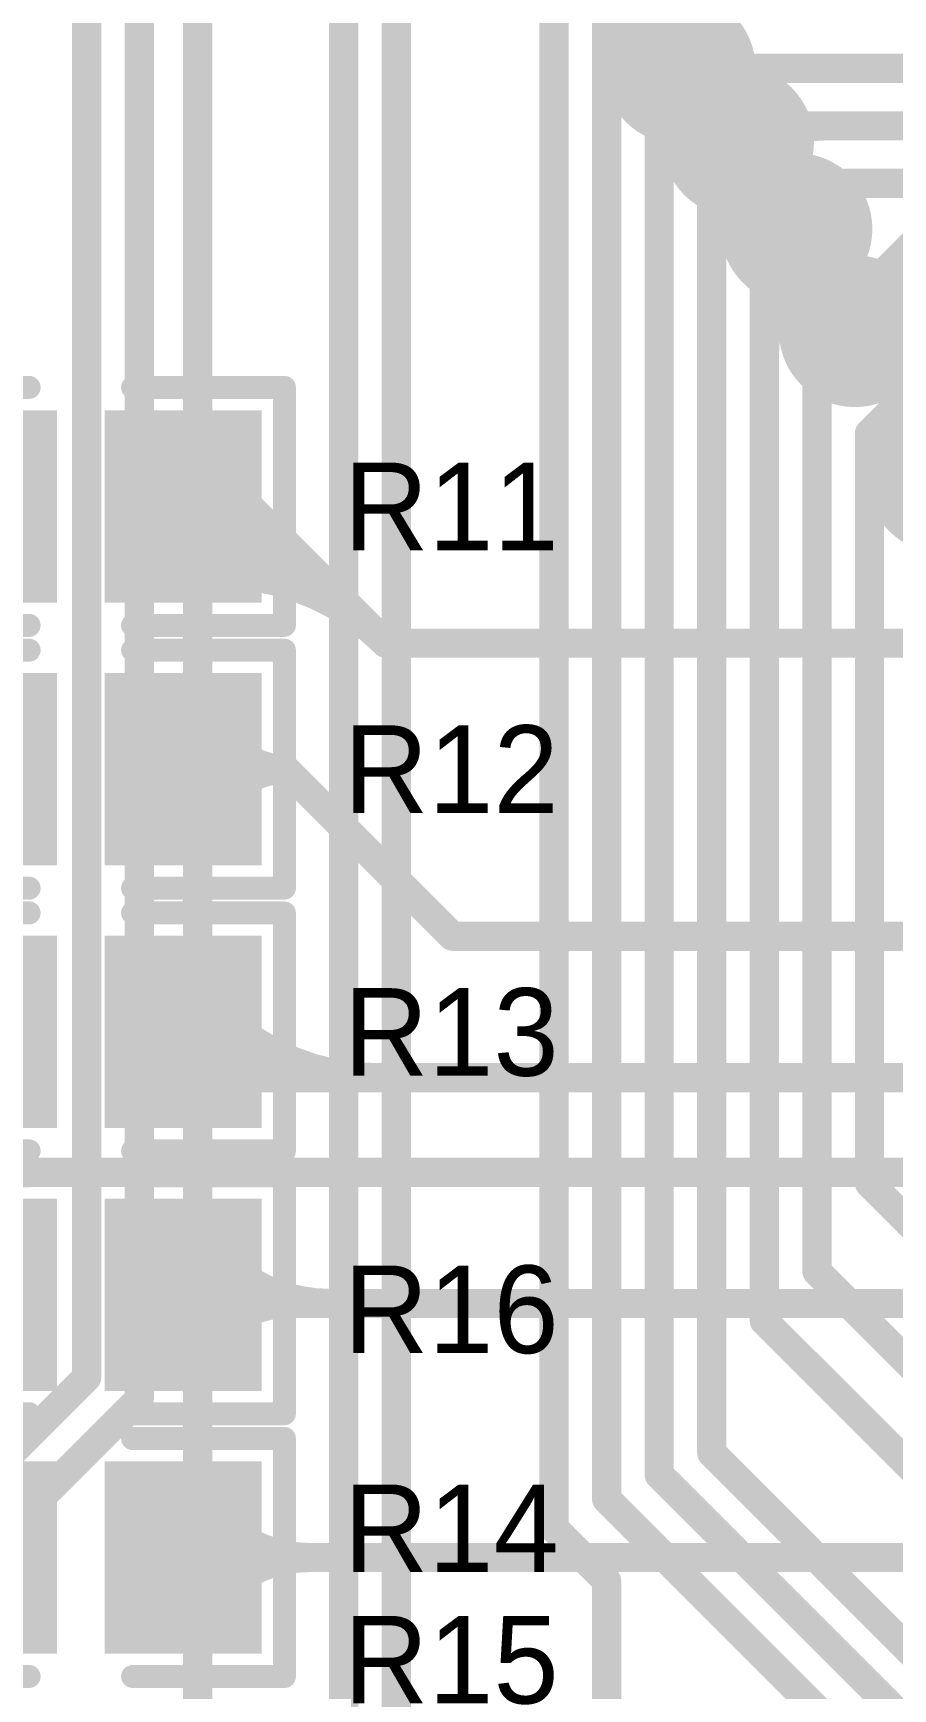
# Model space of a CAD drawing. Header units: millimetres. Extents: x 3.32 to 12.49, y 5.66 to 10.73.
# Drawn here: x 5.796 to 6.09, y 5.994 to 6.561 of the extents above; entities that cross this region are included whole.
import ezdxf

# ---------------------------------------------------------------- set-up
doc = ezdxf.new("R2010")
doc.units = ezdxf.units.MM
doc.header["$MEASUREMENT"] = 0
for name, color, linetype in [('BottomLayer', 5, 'Continuous'), ('InternalPlane1', 76, 'Continuous'), ('InternalPlane2', 16, 'Continuous'), ('MultiLayer', 9, 'Continuous'), ('TopLayer', 1, 'Continuous'), ('TopOverlay', 2, 'Continuous'), ('TopPaste', 8, 'Continuous'), ('TopSolder', 216, 'Continuous'), ('ViaHoleLayer', 16, 'Continuous')]:
    doc.layers.add(name, color=color, linetype=linetype)

# ---------------------------------------------------------------- blocks, each defined once
blk = doc.blocks.new('0805_R_134')
at = {"layer": 'TopLayer'}
for points in [[(-0.05787, -0.02894), (-0.0122, -0.02894), (-0.05787, 0.02894), (-0.0122, 0.02894)], [(0.0122, -0.02894), (0.05787, -0.02894), (0.0122, 0.02894), (0.05787, 0.02894)]]:
    blk.add_solid(points, dxfattribs=at)
at = {"layer": 'TopOverlay', "const_width": 0.00787}
for points in [[(-0.06968, -0.04075), (-0.06968, 0.04075)], [(-0.06968, 0.04075), (-0.01772, 0.04075)], [(0.01772, 0.04075), (0.06968, 0.04075)], [(0.06968, -0.04075), (0.06968, 0.04075)], [(-0.06968, -0.04075), (-0.01772, -0.04075)], [(0.01772, -0.04075), (0.06968, -0.04075)]]:
    blk.add_lwpolyline(points, dxfattribs=at)
at = {"layer": 'TopOverlay', "const_width": 0.00394}
for points in [[(-0.07165, 0.04075, 1), (-0.06772, 0.04075, 1)], [(-0.07165, 0.04075, 1), (-0.06772, 0.04075, 1)], [(-0.01969, 0.04075, 1), (-0.01575, 0.04075, 1)], [(0.01575, 0.04075, 1), (0.01969, 0.04075, 1)], [(0.06772, 0.04075, 1), (0.07165, 0.04075, 1)], [(0.06772, 0.04075, 1), (0.07165, 0.04075, 1)], [(-0.07165, -0.04075, 1), (-0.06772, -0.04075, 1)], [(-0.07165, -0.04075, 1), (-0.06772, -0.04075, 1)], [(-0.01969, -0.04075, 1), (-0.01575, -0.04075, 1)], [(0.01575, -0.04075, 1), (0.01969, -0.04075, 1)], [(0.06772, -0.04075, 1), (0.07165, -0.04075, 1)], [(0.06772, -0.04075, 1), (0.07165, -0.04075, 1)]]:
    blk.add_lwpolyline(points, format="xyb", close=True, dxfattribs=at)
at = {"layer": 'TopPaste'}
for points in [[(-0.05787, -0.02894), (-0.0122, -0.02894), (-0.05787, 0.02894), (-0.0122, 0.02894)], [(0.0122, -0.02894), (0.05787, -0.02894), (0.0122, 0.02894), (0.05787, 0.02894)]]:
    blk.add_solid(points, dxfattribs=at)
at = {"layer": 'TopSolder'}
for points in [[(-0.06187, -0.03294), (-0.0082, -0.03294), (-0.06187, 0.03294), (-0.0082, 0.03294)], [(0.0082, -0.03294), (0.06187, -0.03294), (0.0082, 0.03294), (0.06187, 0.03294)]]:
    blk.add_solid(points, dxfattribs=at)
blk = doc.blocks.new('0805_R_136')
at = {"layer": 'TopLayer'}
for points in [[(-0.05787, -0.02894), (-0.0122, -0.02894), (-0.05787, 0.02894), (-0.0122, 0.02894)], [(0.0122, -0.02894), (0.05787, -0.02894), (0.0122, 0.02894), (0.05787, 0.02894)]]:
    blk.add_solid(points, dxfattribs=at)
at = {"layer": 'TopOverlay', "const_width": 0.00787}
for points in [[(-0.06968, -0.04075), (-0.06968, 0.04075)], [(-0.06968, 0.04075), (-0.01772, 0.04075)], [(0.01772, 0.04075), (0.06968, 0.04075)], [(0.06968, -0.04075), (0.06968, 0.04075)], [(-0.06968, -0.04075), (-0.01772, -0.04075)], [(0.01772, -0.04075), (0.06968, -0.04075)]]:
    blk.add_lwpolyline(points, dxfattribs=at)
at = {"layer": 'TopOverlay', "const_width": 0.00394}
for points in [[(-0.07165, 0.04075, 1), (-0.06772, 0.04075, 1)], [(-0.07165, 0.04075, 1), (-0.06772, 0.04075, 1)], [(-0.01969, 0.04075, 1), (-0.01575, 0.04075, 1)], [(0.01575, 0.04075, 1), (0.01969, 0.04075, 1)], [(0.06772, 0.04075, 1), (0.07165, 0.04075, 1)], [(0.06772, 0.04075, 1), (0.07165, 0.04075, 1)], [(-0.07165, -0.04075, 1), (-0.06772, -0.04075, 1)], [(-0.07165, -0.04075, 1), (-0.06772, -0.04075, 1)], [(-0.01969, -0.04075, 1), (-0.01575, -0.04075, 1)], [(0.01575, -0.04075, 1), (0.01969, -0.04075, 1)], [(0.06772, -0.04075, 1), (0.07165, -0.04075, 1)], [(0.06772, -0.04075, 1), (0.07165, -0.04075, 1)]]:
    blk.add_lwpolyline(points, format="xyb", close=True, dxfattribs=at)
at = {"layer": 'TopPaste'}
for points in [[(-0.05787, -0.02894), (-0.0122, -0.02894), (-0.05787, 0.02894), (-0.0122, 0.02894)], [(0.0122, -0.02894), (0.05787, -0.02894), (0.0122, 0.02894), (0.05787, 0.02894)]]:
    blk.add_solid(points, dxfattribs=at)
at = {"layer": 'TopSolder'}
for points in [[(-0.06187, -0.03294), (-0.0082, -0.03294), (-0.06187, 0.03294), (-0.0082, 0.03294)], [(0.0082, -0.03294), (0.06187, -0.03294), (0.0082, 0.03294), (0.06187, 0.03294)]]:
    blk.add_solid(points, dxfattribs=at)
blk = doc.blocks.new('0805_R_137')
at = {"layer": 'TopLayer'}
for points in [[(-0.05787, -0.02894), (-0.0122, -0.02894), (-0.05787, 0.02894), (-0.0122, 0.02894)], [(0.0122, -0.02894), (0.05787, -0.02894), (0.0122, 0.02894), (0.05787, 0.02894)]]:
    blk.add_solid(points, dxfattribs=at)
at = {"layer": 'TopOverlay', "const_width": 0.00787}
for points in [[(-0.06968, -0.04075), (-0.06968, 0.04075)], [(-0.06968, 0.04075), (-0.01772, 0.04075)], [(0.01772, 0.04075), (0.06968, 0.04075)], [(0.06968, -0.04075), (0.06968, 0.04075)], [(-0.06968, -0.04075), (-0.01772, -0.04075)], [(0.01772, -0.04075), (0.06968, -0.04075)]]:
    blk.add_lwpolyline(points, dxfattribs=at)
at = {"layer": 'TopOverlay', "const_width": 0.00394}
for points in [[(-0.07165, 0.04075, 1), (-0.06772, 0.04075, 1)], [(-0.07165, 0.04075, 1), (-0.06772, 0.04075, 1)], [(-0.01969, 0.04075, 1), (-0.01575, 0.04075, 1)], [(0.01575, 0.04075, 1), (0.01969, 0.04075, 1)], [(0.06772, 0.04075, 1), (0.07165, 0.04075, 1)], [(0.06772, 0.04075, 1), (0.07165, 0.04075, 1)], [(-0.07165, -0.04075, 1), (-0.06772, -0.04075, 1)], [(-0.07165, -0.04075, 1), (-0.06772, -0.04075, 1)], [(-0.01969, -0.04075, 1), (-0.01575, -0.04075, 1)], [(0.01575, -0.04075, 1), (0.01969, -0.04075, 1)], [(0.06772, -0.04075, 1), (0.07165, -0.04075, 1)], [(0.06772, -0.04075, 1), (0.07165, -0.04075, 1)]]:
    blk.add_lwpolyline(points, format="xyb", close=True, dxfattribs=at)
at = {"layer": 'TopPaste'}
for points in [[(-0.05787, -0.02894), (-0.0122, -0.02894), (-0.05787, 0.02894), (-0.0122, 0.02894)], [(0.0122, -0.02894), (0.05787, -0.02894), (0.0122, 0.02894), (0.05787, 0.02894)]]:
    blk.add_solid(points, dxfattribs=at)
at = {"layer": 'TopSolder'}
for points in [[(-0.06187, -0.03294), (-0.0082, -0.03294), (-0.06187, 0.03294), (-0.0082, 0.03294)], [(0.0082, -0.03294), (0.06187, -0.03294), (0.0082, 0.03294), (0.06187, 0.03294)]]:
    blk.add_solid(points, dxfattribs=at)
blk = doc.blocks.new('0805_R_138')
at = {"layer": 'TopLayer'}
for points in [[(-0.05787, -0.02894), (-0.0122, -0.02894), (-0.05787, 0.02894), (-0.0122, 0.02894)], [(0.0122, -0.02894), (0.05787, -0.02894), (0.0122, 0.02894), (0.05787, 0.02894)]]:
    blk.add_solid(points, dxfattribs=at)
at = {"layer": 'TopOverlay', "const_width": 0.00787}
for points in [[(-0.06968, -0.04075), (-0.06968, 0.04075)], [(-0.06968, 0.04075), (-0.01772, 0.04075)], [(0.01772, 0.04075), (0.06968, 0.04075)], [(0.06968, -0.04075), (0.06968, 0.04075)], [(-0.06968, -0.04075), (-0.01772, -0.04075)], [(0.01772, -0.04075), (0.06968, -0.04075)]]:
    blk.add_lwpolyline(points, dxfattribs=at)
at = {"layer": 'TopOverlay', "const_width": 0.00394}
for points in [[(-0.07165, 0.04075, 1), (-0.06772, 0.04075, 1)], [(-0.07165, 0.04075, 1), (-0.06772, 0.04075, 1)], [(-0.01969, 0.04075, 1), (-0.01575, 0.04075, 1)], [(0.01575, 0.04075, 1), (0.01969, 0.04075, 1)], [(0.06772, 0.04075, 1), (0.07165, 0.04075, 1)], [(0.06772, 0.04075, 1), (0.07165, 0.04075, 1)], [(-0.07165, -0.04075, 1), (-0.06772, -0.04075, 1)], [(-0.07165, -0.04075, 1), (-0.06772, -0.04075, 1)], [(-0.01969, -0.04075, 1), (-0.01575, -0.04075, 1)], [(0.01575, -0.04075, 1), (0.01969, -0.04075, 1)], [(0.06772, -0.04075, 1), (0.07165, -0.04075, 1)], [(0.06772, -0.04075, 1), (0.07165, -0.04075, 1)]]:
    blk.add_lwpolyline(points, format="xyb", close=True, dxfattribs=at)
at = {"layer": 'TopPaste'}
for points in [[(-0.05787, -0.02894), (-0.0122, -0.02894), (-0.05787, 0.02894), (-0.0122, 0.02894)], [(0.0122, -0.02894), (0.05787, -0.02894), (0.0122, 0.02894), (0.05787, 0.02894)]]:
    blk.add_solid(points, dxfattribs=at)
at = {"layer": 'TopSolder'}
for points in [[(-0.06187, -0.03294), (-0.0082, -0.03294), (-0.06187, 0.03294), (-0.0082, 0.03294)], [(0.0082, -0.03294), (0.06187, -0.03294), (0.0082, 0.03294), (0.06187, 0.03294)]]:
    blk.add_solid(points, dxfattribs=at)
blk = doc.blocks.new('0805_R_139')
at = {"layer": 'TopLayer'}
for points in [[(-0.05787, -0.02894), (-0.0122, -0.02894), (-0.05787, 0.02894), (-0.0122, 0.02894)], [(0.0122, -0.02894), (0.05787, -0.02894), (0.0122, 0.02894), (0.05787, 0.02894)]]:
    blk.add_solid(points, dxfattribs=at)
at = {"layer": 'TopOverlay', "const_width": 0.00787}
for points in [[(-0.06968, -0.04075), (-0.06968, 0.04075)], [(-0.06968, 0.04075), (-0.01772, 0.04075)], [(0.01772, 0.04075), (0.06968, 0.04075)], [(0.06968, -0.04075), (0.06968, 0.04075)], [(-0.06968, -0.04075), (-0.01772, -0.04075)], [(0.01772, -0.04075), (0.06968, -0.04075)]]:
    blk.add_lwpolyline(points, dxfattribs=at)
at = {"layer": 'TopOverlay', "const_width": 0.00394}
for points in [[(-0.07165, 0.04075, 1), (-0.06772, 0.04075, 1)], [(-0.07165, 0.04075, 1), (-0.06772, 0.04075, 1)], [(-0.01969, 0.04075, 1), (-0.01575, 0.04075, 1)], [(0.01575, 0.04075, 1), (0.01969, 0.04075, 1)], [(0.06772, 0.04075, 1), (0.07165, 0.04075, 1)], [(0.06772, 0.04075, 1), (0.07165, 0.04075, 1)], [(-0.07165, -0.04075, 1), (-0.06772, -0.04075, 1)], [(-0.07165, -0.04075, 1), (-0.06772, -0.04075, 1)], [(-0.01969, -0.04075, 1), (-0.01575, -0.04075, 1)], [(0.01575, -0.04075, 1), (0.01969, -0.04075, 1)], [(0.06772, -0.04075, 1), (0.07165, -0.04075, 1)], [(0.06772, -0.04075, 1), (0.07165, -0.04075, 1)]]:
    blk.add_lwpolyline(points, format="xyb", close=True, dxfattribs=at)
at = {"layer": 'TopPaste'}
for points in [[(-0.05787, -0.02894), (-0.0122, -0.02894), (-0.05787, 0.02894), (-0.0122, 0.02894)], [(0.0122, -0.02894), (0.05787, -0.02894), (0.0122, 0.02894), (0.05787, 0.02894)]]:
    blk.add_solid(points, dxfattribs=at)
at = {"layer": 'TopSolder'}
for points in [[(-0.06187, -0.03294), (-0.0082, -0.03294), (-0.06187, 0.03294), (-0.0082, 0.03294)], [(0.0082, -0.03294), (0.06187, -0.03294), (0.0082, 0.03294), (0.06187, 0.03294)]]:
    blk.add_solid(points, dxfattribs=at)

msp = doc.modelspace()

# ---------------------------------------------------------------- linework, layer by layer
at = {"layer": 'BottomLayer', "const_width": 0.01}
for points in [[(5.81401, 6.10031), (5.81401, 6.80657)], [(5.83201, 6.09285), (5.83201, 6.79912)], [(5.85201, 5.81866), (5.85201, 6.79366)], [(5.90201, 5.84866), (5.90201, 6.60912)], [(5.92001, 5.86566), (5.92001, 6.60166)], [(5.97401, 6.04866), (5.97401, 6.59566)], [(5.99201, 6.05866), (5.99201, 6.58366)], [(6.01001, 6.54166), (6.01701, 6.54866)], [(6.01001, 6.06701), (6.01001, 6.54166)], [(6.02801, 6.51466), (6.03701, 6.52366)], [(6.02801, 6.07447), (6.02801, 6.51466)], [(6.04601, 6.48266), (6.05701, 6.49366)], [(6.04601, 6.11966), (6.04601, 6.48266)], [(6.08201, 6.42366), (6.12201, 6.46366)], [(6.06401, 6.44566), (6.07701, 6.45866)], [(6.06401, 6.13666), (6.06401, 6.44566)], [(6.08201, 6.16684), (6.08201, 6.42366)], [(6.08201, 6.16684), (6.34201, 5.90684)], [(6.06401, 6.13666), (6.29201, 5.90866)], [(6.04601, 6.11966), (6.24201, 5.92366)], [(5.70036, 5.98666), (5.81401, 6.10031)], [(5.68782, 5.94866), (5.83201, 6.09285)], [(6.02801, 6.07447), (6.19201, 5.91047)], [(6.01001, 6.06701), (6.14201, 5.93501)], [(5.99201, 6.05866), (6.09201, 5.95866)], [(5.97401, 6.04866), (5.99201, 6.03066)], [(5.99201, 5.87866), (5.99201, 6.03066)]]:
    msp.add_lwpolyline(points, dxfattribs=at)
at = {"layer": 'BottomLayer'}
for points, const_width in [([(6.01101, 6.54866, 1), (6.02301, 6.54866, 1)], 0.012), ([(6.01451, 6.54866, 1), (6.01951, 6.54866, 1)], 0.005), ([(6.00751, 6.54166, 1), (6.01251, 6.54166, 1)], 0.005), ([(6.00751, 6.54166, 1), (6.01251, 6.54166, 1)], 0.005), ([(6.03101, 6.52366, 1), (6.04301, 6.52366, 1)], 0.012), ([(6.03239, 6.52578, 1), (6.03739, 6.52578, 1)], 0.005), ([(6.03451, 6.52366, 1), (6.03951, 6.52366, 1)], 0.005), ([(6.03946, 6.51871, 1), (6.04446, 6.51871, 1)], 0.005), ([(6.02551, 6.51466, 1), (6.03051, 6.51466, 1)], 0.005), ([(6.02551, 6.51466, 1), (6.03051, 6.51466, 1)], 0.005), ([(6.02551, 6.50918, 1), (6.03051, 6.50918, 1)], 0.005), ([(6.05101, 6.49366, 1), (6.06301, 6.49366, 1)], 0.012), ([(6.05239, 6.49578, 1), (6.05739, 6.49578, 1)], 0.005), ([(6.05451, 6.49366, 1), (6.05951, 6.49366, 1)], 0.005), ([(6.05946, 6.48871, 1), (6.06446, 6.48871, 1)], 0.005), ([(6.02551, 6.48503, 1), (6.03051, 6.48503, 1)], 0.005), ([(6.04351, 6.48266, 1), (6.04851, 6.48266, 1)], 0.005), ([(6.04351, 6.48266, 1), (6.04851, 6.48266, 1)], 0.005), ([(6.04351, 6.47435, 1), (6.04851, 6.47435, 1)], 0.005), ([(6.07101, 6.45866, 1), (6.08301, 6.45866, 1)], 0.012), ([(6.06751, 6.45866, 1), (6.07251, 6.45866, 1)], 0.005), ([(6.07451, 6.45866, 1), (6.07951, 6.45866, 1)], 0.005), ([(6.04351, 6.45021, 1), (6.04851, 6.45021, 1)], 0.005), ([(6.07451, 6.45166, 1), (6.07951, 6.45166, 1)], 0.005), ([(6.06151, 6.44566, 1), (6.06651, 6.44566, 1)], 0.005), ([(6.06151, 6.44566, 1), (6.06651, 6.44566, 1)], 0.005), ([(6.06256, 6.44671, 1), (6.06756, 6.44671, 1)], 0.005), ([(6.06256, 6.44671, 1), (6.06756, 6.44671, 1)], 0.005), ([(6.07951, 6.42366, 1), (6.08451, 6.42366, 1)], 0.005), ([(6.07951, 6.42366, 1), (6.08451, 6.42366, 1)], 0.005), ([(6.07951, 6.16684, 1), (6.08451, 6.16684, 1)], 0.005), ([(6.07951, 6.16684, 1), (6.08451, 6.16684, 1)], 0.005), ([(6.06151, 6.13666, 1), (6.06651, 6.13666, 1)], 0.005), ([(6.06151, 6.13666, 1), (6.06651, 6.13666, 1)], 0.005), ([(6.04351, 6.11966, 1), (6.04851, 6.11966, 1)], 0.005), ([(6.04351, 6.11966, 1), (6.04851, 6.11966, 1)], 0.005), ([(5.81151, 6.10031, 1), (5.81651, 6.10031, 1)], 0.005), ([(5.81151, 6.10031, 1), (5.81651, 6.10031, 1)], 0.005), ([(5.82951, 6.09285, 1), (5.83451, 6.09285, 1)], 0.005), ([(5.82951, 6.09285, 1), (5.83451, 6.09285, 1)], 0.005), ([(6.02551, 6.07447, 1), (6.03051, 6.07447, 1)], 0.005), ([(6.02551, 6.07447, 1), (6.03051, 6.07447, 1)], 0.005), ([(6.00751, 6.06701, 1), (6.01251, 6.06701, 1)], 0.005), ([(6.00751, 6.06701, 1), (6.01251, 6.06701, 1)], 0.005), ([(5.98951, 6.05866, 1), (5.99451, 6.05866, 1)], 0.005), ([(5.98951, 6.05866, 1), (5.99451, 6.05866, 1)], 0.005), ([(5.97151, 6.04866, 1), (5.97651, 6.04866, 1)], 0.005), ([(5.97151, 6.04866, 1), (5.97651, 6.04866, 1)], 0.005), ([(5.98951, 6.03066, 1), (5.99451, 6.03066, 1)], 0.005), ([(5.98951, 6.03066, 1), (5.99451, 6.03066, 1)], 0.005)]:
    msp.add_lwpolyline(points, format="xyb", close=True, dxfattribs=dict(at, const_width=const_width))
at = {"layer": 'BottomLayer', "const_width": 0.01}
for points in [[(6.02801, 6.50918, -0.198912), (6.03489, 6.52578)], [(6.02801, 6.48503, -0.198912), (6.04196, 6.51871)], [(6.04601, 6.47435, -0.198912), (6.05489, 6.49578)], [(6.04601, 6.45021, -0.198912), (6.06196, 6.48871)], [(6.07001, 6.45866, -0.198912), (6.06506, 6.44671)], [(6.06506, 6.44671, -0.198912), (6.07701, 6.45166)]]:
    msp.add_lwpolyline(points, format="xyb", dxfattribs=at)
at = {"layer": 'InternalPlane1', "const_width": 0.026}
for points in [[(6.00401, 6.54866, 1), (6.03001, 6.54866, 1)], [(6.02401, 6.52366, 1), (6.05001, 6.52366, 1)], [(6.04401, 6.49366, 1), (6.07001, 6.49366, 1)], [(6.06401, 6.45866, 1), (6.09001, 6.45866, 1)], [(6.09401, 6.40866, 1), (6.12001, 6.40866, 1)]]:
    msp.add_lwpolyline(points, format="xyb", close=True, dxfattribs=at)
at = {"layer": 'InternalPlane2', "const_width": 0.026}
for points in [[(6.00401, 6.54866, 1), (6.03001, 6.54866, 1)], [(6.02401, 6.52366, 1), (6.05001, 6.52366, 1)], [(6.04401, 6.49366, 1), (6.07001, 6.49366, 1)], [(6.06401, 6.45866, 1), (6.09001, 6.45866, 1)], [(6.09401, 6.40866, 1), (6.12001, 6.40866, 1)]]:
    msp.add_lwpolyline(points, format="xyb", close=True, dxfattribs=at)
at = {"layer": 'MultiLayer', "const_width": 0.012}
for points in [[(6.01101, 6.54866, 1), (6.02301, 6.54866, 1)], [(6.03101, 6.52366, 1), (6.04301, 6.52366, 1)], [(6.05101, 6.49366, 1), (6.06301, 6.49366, 1)], [(6.07101, 6.45866, 1), (6.08301, 6.45866, 1)]]:
    msp.add_lwpolyline(points, format="xyb", close=True, dxfattribs=at)
at = {"layer": 'TopLayer'}
for points, const_width in [([(6.01101, 6.54866, 1), (6.02301, 6.54866, 1)], 0.012), ([(6.01946, 6.55361, 1), (6.02446, 6.55361, 1)], 0.005), ([(6.01451, 6.54866, 1), (6.01951, 6.54866, 1)], 0.005), ([(6.03141, 6.54866, 1), (6.03641, 6.54866, 1)], 0.005), ([(6.03141, 6.54866, 1), (6.03641, 6.54866, 1)], 0.005), ([(6.01946, 6.54371, 1), (6.02446, 6.54371, 1)], 0.005), ([(6.03101, 6.52366, 1), (6.04301, 6.52366, 1)], 0.012), ([(6.03982, 6.52898, 1), (6.04482, 6.52898, 1)], 0.005), ([(6.03982, 6.52898, 1), (6.04482, 6.52898, 1)], 0.005), ([(6.06424, 6.52898, 1), (6.06924, 6.52898, 1)], 0.005), ([(6.03451, 6.52366, 1), (6.03951, 6.52366, 1)], 0.005), ([(6.03946, 6.51871, 1), (6.04446, 6.51871, 1)], 0.005), ([(6.06514, 6.50929, 1), (6.07014, 6.50929, 1)], 0.005), ([(6.06514, 6.50929, 1), (6.07014, 6.50929, 1)], 0.005), ([(6.06514, 6.50929, 1), (6.07014, 6.50929, 1)], 0.005), ([(6.05101, 6.49366, 1), (6.06301, 6.49366, 1)], 0.012), ([(6.0613, 6.49537, 1), (6.0663, 6.49537, 1)], 0.005), ([(6.04951, 6.49366, 1), (6.05451, 6.49366, 1)], 0.005), ([(6.07101, 6.45866, 1), (6.08301, 6.45866, 1)], 0.012), ([(6.07451, 6.46866, 1), (6.07951, 6.46866, 1)], 0.005), ([(6.07646, 6.47061, 1), (6.08146, 6.47061, 1)], 0.005), ([(6.07151, 6.45866, 1), (6.07651, 6.45866, 1)], 0.005), ([(6.08151, 6.45866, 1), (6.08651, 6.45866, 1)], 0.005), ([(5.84304, 6.40463, 1), (5.84804, 6.40463, 1)], 0.005), ([(5.86703, 6.39866, 1), (5.87203, 6.39866, 1)], 0.005), ([(5.84428, 6.39471, 1), (5.84928, 6.39471, 1)], 0.005), ([(5.87048, 6.39521, 1), (5.87548, 6.39521, 1)], 0.005), ([(5.84552, 6.38478, 1), (5.85052, 6.38478, 1)], 0.005), ([(5.88494, 6.38075, 1), (5.88994, 6.38075, 1)], 0.005), ([(5.84675, 6.37486, 1), (5.85175, 6.37486, 1)], 0.005), ([(5.89941, 6.36628, 1), (5.90441, 6.36628, 1)], 0.005), ([(5.91388, 6.35181, 1), (5.91888, 6.35181, 1)], 0.005), ([(5.91388, 6.35181, 1), (5.91888, 6.35181, 1)], 0.005), ([(5.91388, 6.35181, 1), (5.91888, 6.35181, 1)], 0.005), ([(5.85899, 6.31913, 1), (5.86399, 6.31913, 1)], 0.005), ([(5.84455, 6.30866, 1), (5.84955, 6.30866, 1)], 0.005), ([(5.87951, 6.30866, 1), (5.88451, 6.30866, 1)], 0.005), ([(5.87951, 6.30866, 1), (5.88451, 6.30866, 1)], 0.005), ([(5.87951, 6.30866, 1), (5.88451, 6.30866, 1)], 0.005), ([(5.87951, 6.30866, 1), (5.88451, 6.30866, 1)], 0.005), ([(5.85899, 6.29819, 1), (5.86399, 6.29819, 1)], 0.005), ([(5.93675, 6.25142, 1), (5.94175, 6.25142, 1)], 0.005), ([(5.93675, 6.25142, 1), (5.94175, 6.25142, 1)], 0.005), ([(5.85716, 6.22517, 1), (5.86216, 6.22517, 1)], 0.005), ([(5.84455, 6.21866, 1), (5.84955, 6.21866, 1)], 0.005), ([(5.85009, 6.2181, 1), (5.85509, 6.2181, 1)], 0.005), ([(5.86022, 6.20298, 1), (5.86522, 6.20298, 1)], 0.005), ([(5.86022, 6.20298, 1), (5.86522, 6.20298, 1)], 0.005), ([(5.88658, 6.20298, 1), (5.89158, 6.20298, 1)], 0.005), ([(5.91072, 6.20298, 1), (5.91572, 6.20298, 1)], 0.005), ([(5.85716, 6.14127, 1), (5.86216, 6.14127, 1)], 0.005), ([(5.85009, 6.1342, 1), (5.85509, 6.1342, 1)], 0.005), ([(5.84455, 6.12866, 1), (5.84955, 6.12866, 1)], 0.005), ([(5.84755, 6.12566, 1), (5.85255, 6.12566, 1)], 0.005), ([(5.84755, 6.12566, 1), (5.85255, 6.12566, 1)], 0.005), ([(5.8707, 6.12566, 1), (5.8757, 6.12566, 1)], 0.005), ([(5.88036, 6.12566, 1), (5.88536, 6.12566, 1)], 0.005), ([(5.89485, 6.12566, 1), (5.89985, 6.12566, 1)], 0.005), ([(5.85716, 6.11605, 1), (5.86216, 6.11605, 1)], 0.005), ([(5.85716, 6.05127, 1), (5.86216, 6.05127, 1)], 0.005), ([(5.84455, 6.03866, 1), (5.84955, 6.03866, 1)], 0.005), ([(5.8876, 6.03866, 1), (5.8926, 6.03866, 1)], 0.005), ([(5.8876, 6.03866, 1), (5.8926, 6.03866, 1)], 0.005), ([(5.85716, 6.02605, 1), (5.86216, 6.02605, 1)], 0.005)]:
    msp.add_lwpolyline(points, format="xyb", close=True, dxfattribs=dict(at, const_width=const_width))
at = {"layer": 'TopLayer', "const_width": 0.01}
for points in [[(6.03391, 6.54866, -0.198912), (6.02196, 6.55361)], [(6.02196, 6.54371, -0.198912), (6.03391, 6.54866)], [(6.04196, 6.51871, -0.198912), (6.06674, 6.52898)], [(6.0638, 6.49537, -0.263941), (6.06764, 6.50929)], [(6.08401, 6.45866, -0.198912), (6.09603, 6.48768)], [(6.07401, 6.45866, -0.198912), (6.07896, 6.47061)], [(5.84554, 6.40463, -0.231323), (5.87298, 6.39521)], [(5.84678, 6.39471, -0.231323), (5.88744, 6.38075)], [(5.84802, 6.38478, -0.231323), (5.90191, 6.36628)], [(5.84925, 6.37486, -0.231323), (5.91638, 6.35181)], [(5.88201, 6.30866, -0.240342), (5.86149, 6.31913)], [(5.86149, 6.29819, -0.240342), (5.88201, 6.30866)], [(5.91322, 6.20298, -0.198912), (5.85966, 6.22517)], [(5.88908, 6.20298, -0.198912), (5.85259, 6.2181)], [(5.89735, 6.12566, -0.198912), (5.85966, 6.14127)], [(5.8732, 6.12566, -0.198912), (5.85259, 6.1342)], [(5.85966, 6.11605, -0.198912), (5.88286, 6.12566)], [(5.8901, 6.03866, -0.198912), (5.85966, 6.05127)], [(5.85966, 6.02605, -0.198912), (5.8901, 6.03866)]]:
    msp.add_lwpolyline(points, format="xyb", dxfattribs=at)
for points in [[(6.01701, 6.54866), (6.21976, 6.54866)], [(6.03701, 6.52366), (6.04232, 6.52898)], [(6.04232, 6.52898), (6.21976, 6.52898)], [(6.05201, 6.49366), (6.06764, 6.50929)], [(6.06764, 6.50929), (6.21976, 6.50929)], [(6.07701, 6.46866), (6.09795, 6.48961)], [(5.86953, 6.39866), (5.91638, 6.35181)], [(5.91638, 6.35181), (6.21976, 6.35181)], [(5.84705, 6.30866), (5.88201, 6.30866)], [(5.88201, 6.30866), (5.93925, 6.25142)], [(5.93925, 6.25142), (6.28079, 6.25142)], [(5.84705, 6.21866), (5.86272, 6.20298)], [(5.86272, 6.20298), (6.29133, 6.20298)], [(5.73007, 6.1706), (6.28894, 6.1706)], [(5.84705, 6.12866), (5.85005, 6.12566)], [(5.85005, 6.12566), (6.33274, 6.12566)], [(5.84705, 6.03866), (6.2712, 6.03866)]]:
    msp.add_lwpolyline(points, dxfattribs=at)
at = {"layer": 'ViaHoleLayer', "const_width": 0.006}
for points in [[(6.01401, 6.54866, 1), (6.02001, 6.54866, 1)], [(6.03401, 6.52366, 1), (6.04001, 6.52366, 1)], [(6.05401, 6.49366, 1), (6.06001, 6.49366, 1)], [(6.07401, 6.45866, 1), (6.08001, 6.45866, 1)]]:
    msp.add_lwpolyline(points, format="xyb", close=True, dxfattribs=at)

# ---------------------------------------------------------------- block references
at = {"rotation": 360}
for name, p in [('0805_R_139', (5.81201, 6.39866)), ('0805_R_138', (5.81201, 6.30866)), ('0805_R_137', (5.81201, 6.21866)), ('0805_R_134', (5.81201, 6.12866)), ('0805_R_136', (5.81201, 6.03866))]:
    msp.add_blockref(name, p, dxfattribs=at)

# ---------------------------------------------------------------- texts
at = {"layer": 'TopOverlay'}
for s, p in [('R11', (5.90201, 6.38366)), ('R12', (5.90201, 6.29366)), ('R13', (5.90201, 6.20366)), ('R16', (5.90201, 6.10866)), ('R14', (5.90201, 6.03366)), ('R15', (5.90201, 5.98866))]:
    msp.add_text(s, height=0.03, dxfattribs=at).set_placement(p)

doc.saveas('drawing.dxf')
